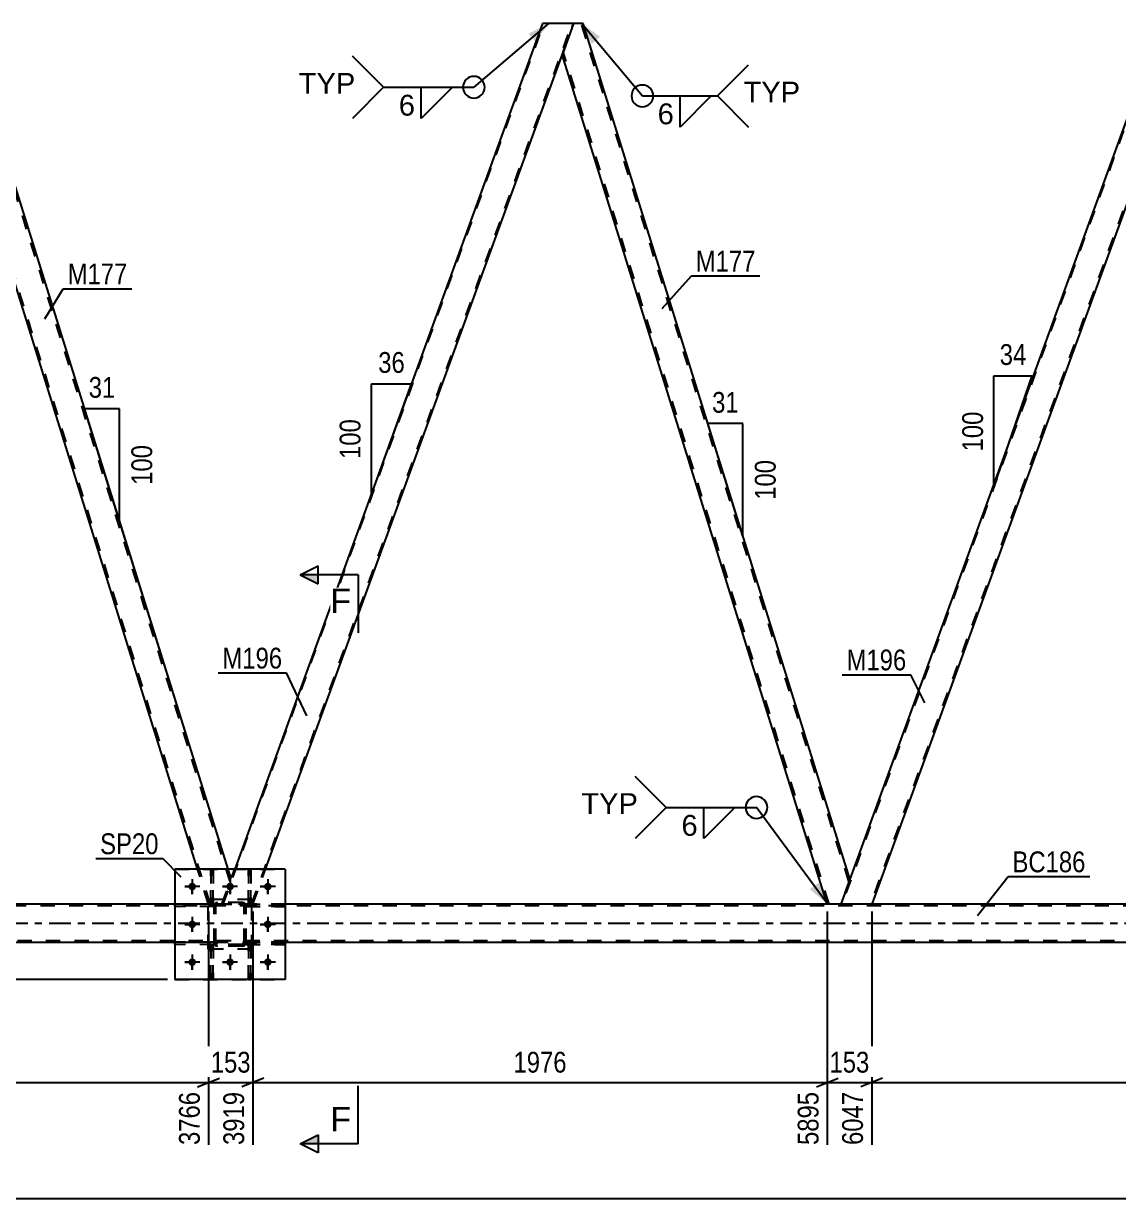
# Model space of a CAD drawing. Header units: millimetres. Extents: x 0 to 841, y 0 to 594.
# Drawn here: x 145 to 295.7, y 303.7 to 465.4 of the extents above; entities that cross this region are included whole.
import ezdxf

# ---------------------------------------------------------------- set-up
doc = ezdxf.new("R2010")
doc.units = ezdxf.units.MM
doc.linetypes.add('DXK_LINE_DOT2', pattern=[3.9198, 1.9599, -1.9599])
doc.linetypes.add('DXK_LINE_DOT3', pattern=[5.9187, 2.979, -0.9799, 0.9799, -0.9799])
doc.styles.add('Arial', font='ARIAL.TTF', dxfattribs={"height": 0.2})
doc.styles.add('Arial Narrow', font='ARIALN.TTF', dxfattribs={"height": 0.2})

# ---------------------------------------------------------------- blocks, each defined once
blk = doc.blocks.new('Part-318884897-3847 - 3819')
at = {"color": 7, "linetype": 'DXK_LINE_DOT2'}
for p, q in [((171.11, 338.64), (170.79, 338.64)), ((170.79, 338.64), (170.8, 333.8)), ((170.79, 338.04), (171.11, 338.04)), ((171.12, 333.8), (171.11, 338.64)), ((170.8, 333.8), (171.12, 333.8))]:
    blk.add_line(p, q, dxfattribs=at)
blk = doc.blocks.new('Part-318884897-3915 - 3819')
at = {"color": 7, "linetype": 'DXK_LINE_DOT2'}
for p, q in [((170.8, 344.16), (170.8, 349)), ((170.8, 349), (171.12, 349)), ((171.12, 349), (171.12, 344.16)), ((170.8, 344.76), (171.12, 344.76)), ((171.12, 344.16), (170.8, 344.16))]:
    blk.add_line(p, q, dxfattribs=at)
blk = doc.blocks.new('Part-318884897-3918 - 3819')
at = {"color": 7, "linetype": 'DXK_LINE_DOT2'}
for p, q in [((175.99, 333.8), (175.99, 338.64)), ((175.99, 338.64), (176.31, 338.64)), ((175.99, 338.04), (176.31, 338.04)), ((176.31, 338.64), (176.31, 333.8)), ((176.31, 333.8), (175.99, 333.8))]:
    blk.add_line(p, q, dxfattribs=at)
blk = doc.blocks.new('Part-318884897-3924 - 3819')
at = {"color": 7, "linetype": 'DXK_LINE_DOT2'}
for p, q in [((181.04, 338.96), (175.64, 338.96)), ((175.64, 338.96), (175.64, 338.64)), ((175.64, 338.64), (181.04, 338.64)), ((176.24, 338.64), (176.24, 338.96)), ((181.04, 338.64), (181.04, 338.96))]:
    blk.add_line(p, q, dxfattribs=at)
blk = doc.blocks.new('Part-318884897-3860 - 3819')
at = {"color": 2, "linetype": 'Continuous'}
for p, q in [((135.57, 465.4), (134.04, 461.2)), ((135.57, 465.4), (136.89, 465.4)), ((173.17, 349), (136.89, 465.4)), ((168.98, 349), (134.02, 461.15))]:
    blk.add_line(p, q, dxfattribs=at)
at = {"color": 7, "linetype": 'DXK_LINE_DOT2'}
for p, q in [((173.45, 347.28), (136.63, 465.4)), ((134.04, 461.2), (134.02, 461.15)), ((170.73, 344.18), (134.16, 461.52)), ((170.48, 344.18), (168.98, 349)), ((173.59, 347.65), (173.17, 349)), ((172.32, 344.18), (173.59, 347.65)), ((170.48, 344.18), (172.32, 344.18))]:
    blk.add_line(p, q, dxfattribs=at)
blk = doc.blocks.new('Part-318884897-3929 - 3819')
at = {"color": 7, "linetype": 'DXK_LINE_DOT2'}
for p, q in [((176.44, 344.8), (170.44, 344.8)), ((170.44, 338), (170.44, 344.8)), ((176.44, 338), (176.44, 344.8)), ((176.44, 338), (170.44, 338))]:
    blk.add_line(p, q, dxfattribs=at)
blk = doc.blocks.new('Part-318884897-3940 - 3819')
at = {"color": 7, "linetype": 'DXK_LINE_DOT2'}
for p, q in [((171.24, 338.96), (165.84, 338.96)), ((165.84, 338.96), (165.84, 338.64)), ((171.24, 338.64), (165.84, 338.64)), ((170.64, 338.64), (170.64, 338.96)), ((171.24, 338.64), (171.24, 338.96))]:
    blk.add_line(p, q, dxfattribs=at)
blk = doc.blocks.new('Part-318884897-3876 - 3819')
at = {"color": 7, "linetype": 'DXK_LINE_DOT2'}
for p, q in [((301.75, 465.4), (257.63, 344.18)), ((305.67, 465.4), (261.55, 344.18)), ((305.84, 465.4), (304.31, 461.2)), ((258.7, 347.6), (257.46, 344.18)), ((261.72, 344.18), (257.46, 344.18))]:
    blk.add_line(p, q, dxfattribs=at)
at = {"color": 2, "linetype": 'Continuous'}
for p, q in [((301.58, 465.4), (258.7, 347.6)), ((305.84, 465.4), (301.58, 465.4)), ((304.31, 461.2), (261.72, 344.18))]:
    blk.add_line(p, q, dxfattribs=at)
blk = doc.blocks.new('Part-318884897-3952 - 3819')
at = {"color": 7, "linetype": 'DXK_LINE_DOT2'}
for p, q in [((175.99, 349), (175.99, 344.16)), ((176.31, 349), (175.99, 349)), ((176.31, 344.16), (176.31, 349)), ((175.99, 344.76), (176.31, 344.76)), ((175.99, 344.16), (176.31, 344.16))]:
    blk.add_line(p, q, dxfattribs=at)
blk = doc.blocks.new('Part-318884897-3898 - 3819')
at = {"color": 7, "linetype": 'DXK_LINE_DOT2'}
for p, q in [((176.31, 338.64), (175.99, 338.64)), ((175.99, 338.64), (175.99, 333.8)), ((175.99, 338.04), (176.31, 338.04)), ((176.31, 333.8), (176.31, 338.64)), ((175.99, 333.8), (176.31, 333.8))]:
    blk.add_line(p, q, dxfattribs=at)
blk = doc.blocks.new('Part-318884897-3912 - 3819')
at = {"color": 2, "linetype": 'Continuous'}
for p, q in [((165.84, 344.18), (65.68, 344.18)), ((336.11, 344.18), (181.04, 344.18)), ((165.84, 338.9), (65.68, 338.9)), ((336.11, 338.9), (181.04, 338.9))]:
    blk.add_line(p, q, dxfattribs=at)
at = {"color": 7, "linetype": 'DXK_LINE_DOT2'}
for p, q in [((741.22, 343.94), (65.68, 343.94)), ((181.04, 344.18), (165.84, 344.18)), ((741.97, 339.14), (65.68, 339.14)), ((181.04, 338.9), (165.84, 338.9))]:
    blk.add_line(p, q, dxfattribs=at)
at = {"color": 7, "linetype": 'DXK_LINE_DOT3'}
blk.add_line((65.68, 341.54), (741.6, 341.54), dxfattribs=at)
blk = doc.blocks.new('Part-318884897-3921 - 3819')
at = {"color": 7, "linetype": 'DXK_LINE_DOT2'}
for p, q in [((170.8, 333.8), (170.79, 338.64)), ((170.79, 338.64), (171.11, 338.64)), ((170.79, 338.04), (171.11, 338.04)), ((171.11, 338.64), (171.12, 333.8)), ((171.12, 333.8), (170.8, 333.8))]:
    blk.add_line(p, q, dxfattribs=at)
blk = doc.blocks.new('Part-318884897-3927 - 3819')
at = {"color": 7, "linetype": 'DXK_LINE_DOT2'}
for p, q in [((171.24, 344.16), (165.84, 344.16)), ((165.84, 344.16), (165.84, 343.84)), ((171.24, 343.84), (165.84, 343.84)), ((170.64, 343.84), (170.64, 344.16)), ((171.24, 343.84), (171.24, 344.16))]:
    blk.add_line(p, q, dxfattribs=at)
blk = doc.blocks.new('Part-318884897-3930 - 3819')
at = {"color": 7, "linetype": 'DXK_LINE_DOT2'}
for p, q in [((171.24, 343.92), (171.28, 344.11)), ((171.28, 344.11), (171.24, 343.92)), ((171.24, 338.88), (171.24, 343.92)), ((171.48, 343.92), (171.5, 344.02)), ((171.48, 338.88), (171.48, 343.92)), ((171.5, 344.02), (171.55, 344.09)), ((171.54, 344.37), (171.72, 344.4)), ((171.72, 344.4), (171.54, 344.37)), ((171.55, 344.09), (171.63, 344.15)), ((171.63, 344.15), (171.72, 344.16)), ((175.16, 344.4), (171.72, 344.4)), ((171.72, 344.16), (175.16, 344.16)), ((175.16, 344.4), (175.34, 344.37)), ((175.34, 344.37), (175.16, 344.4)), ((175.16, 344.16), (175.25, 344.15)), ((175.25, 344.15), (175.33, 344.09)), ((175.33, 344.09), (175.38, 344.02)), ((175.38, 344.02), (175.4, 343.92)), ((175.4, 338.88), (175.4, 343.92)), ((175.6, 344.11), (175.64, 343.92)), ((175.64, 343.92), (175.6, 344.11)), ((175.64, 338.88), (175.64, 343.92)), ((171.28, 338.7), (171.24, 338.88)), ((171.24, 338.88), (171.28, 338.7)), ((171.5, 338.79), (171.48, 338.88)), ((171.55, 338.71), (171.5, 338.79)), ((171.72, 338.4), (171.54, 338.44)), ((171.54, 338.44), (171.72, 338.4)), ((171.63, 338.66), (171.55, 338.71)), ((171.72, 338.64), (171.63, 338.66)), ((175.16, 338.64), (171.72, 338.64)), ((175.16, 338.4), (171.72, 338.4)), ((175.25, 338.66), (175.16, 338.64)), ((175.34, 338.44), (175.16, 338.4)), ((175.16, 338.4), (175.34, 338.44)), ((175.33, 338.71), (175.25, 338.66)), ((175.38, 338.79), (175.33, 338.71)), ((175.4, 338.88), (175.38, 338.79)), ((175.64, 338.88), (175.6, 338.7)), ((175.6, 338.7), (175.64, 338.88))]:
    blk.add_line(p, q, dxfattribs=at)
at = {"color": 7, "linetype": 'DXK_LINE_DOT3'}
blk.add_line((173.44, 341.4), (173.44, 341.4), dxfattribs=at)
at = {"color": 7, "linetype": 'DXK_LINE_DOT2'}
for centre, start, end in [((171.72, 343.92), 112.5, 157.5), ((171.72, 343.92), 112.5, 157.5), ((175.16, 343.92), 22.5, 67.5), ((175.16, 343.92), 22.5, 67.5), ((171.72, 338.88), 202.5, 247.5), ((171.72, 338.88), 202.5, 247.5), ((175.16, 338.88), 292.5, 337.5), ((175.16, 338.88), 292.5, 337.5)]:
    blk.add_arc(centre, 0.48, start, end, dxfattribs=at)
blk = doc.blocks.new('Part-318884897-3953 - 3819')
at = {"color": 7, "linetype": 'DXK_LINE_DOT2'}
for p, q in [((170.8, 349), (170.8, 344.16)), ((171.12, 349), (170.8, 349)), ((171.12, 344.16), (171.12, 349)), ((170.8, 344.76), (171.12, 344.76)), ((170.8, 344.16), (171.12, 344.16))]:
    blk.add_line(p, q, dxfattribs=at)
blk = doc.blocks.new('Part-318884897-3955 - 3819')
at = {"color": 7, "linetype": 'DXK_LINE_DOT2'}
for p, q in [((171.24, 343.92), (171.28, 344.11)), ((171.28, 344.11), (171.24, 343.92)), ((171.24, 338.88), (171.24, 343.92)), ((171.48, 343.92), (171.5, 344.02)), ((171.48, 338.88), (171.48, 343.92)), ((171.5, 344.02), (171.55, 344.09)), ((171.54, 344.37), (171.72, 344.4)), ((171.72, 344.4), (171.54, 344.37)), ((171.55, 344.09), (171.63, 344.15)), ((171.63, 344.15), (171.72, 344.16)), ((175.16, 344.4), (171.72, 344.4)), ((171.72, 344.16), (175.16, 344.16)), ((175.16, 344.4), (175.34, 344.37)), ((175.34, 344.37), (175.16, 344.4)), ((175.16, 344.16), (175.25, 344.15)), ((175.25, 344.15), (175.33, 344.09)), ((175.33, 344.09), (175.38, 344.02)), ((175.38, 344.02), (175.4, 343.92)), ((175.4, 338.88), (175.4, 343.92)), ((175.6, 344.11), (175.64, 343.92)), ((175.64, 343.92), (175.6, 344.11)), ((175.64, 338.88), (175.64, 343.92)), ((171.28, 338.7), (171.24, 338.88)), ((171.24, 338.88), (171.28, 338.7)), ((171.5, 338.79), (171.48, 338.88)), ((171.55, 338.71), (171.5, 338.79)), ((171.72, 338.4), (171.54, 338.44)), ((171.54, 338.44), (171.72, 338.4)), ((171.63, 338.66), (171.55, 338.71)), ((171.72, 338.64), (171.63, 338.66)), ((175.16, 338.64), (171.72, 338.64)), ((175.16, 338.4), (171.72, 338.4)), ((175.25, 338.66), (175.16, 338.64)), ((175.34, 338.44), (175.16, 338.4)), ((175.16, 338.4), (175.34, 338.44)), ((175.33, 338.71), (175.25, 338.66)), ((175.38, 338.79), (175.33, 338.71)), ((175.4, 338.88), (175.38, 338.79)), ((175.64, 338.88), (175.6, 338.7)), ((175.6, 338.7), (175.64, 338.88))]:
    blk.add_line(p, q, dxfattribs=at)
at = {"color": 7, "linetype": 'DXK_LINE_DOT3'}
blk.add_line((173.44, 341.4), (173.44, 341.4), dxfattribs=at)
at = {"color": 7, "linetype": 'DXK_LINE_DOT2'}
for centre, start, end in [((171.72, 343.92), 112.5, 157.5), ((171.72, 343.92), 112.5, 157.5), ((175.16, 343.92), 22.5, 67.5), ((175.16, 343.92), 22.5, 67.5), ((171.72, 338.88), 202.5, 247.5), ((171.72, 338.88), 202.5, 247.5), ((175.16, 338.88), 292.5, 337.5), ((175.16, 338.88), 292.5, 337.5)]:
    blk.add_arc(centre, 0.48, start, end, dxfattribs=at)
blk = doc.blocks.new('Part-318884897-3956 - 3819')
at = {"color": 7, "linetype": 'DXK_LINE_DOT2'}
for p, q in [((176.44, 344.8), (170.44, 344.8)), ((170.44, 338), (170.44, 344.8)), ((176.44, 338), (176.44, 344.8)), ((176.44, 338), (170.44, 338))]:
    blk.add_line(p, q, dxfattribs=at)
blk = doc.blocks.new('Part-318884897-3957 - 3819')
at = {"color": 7, "linetype": 'DXK_LINE_DOT2'}
for p, q in [((175.64, 343.84), (175.64, 344.16)), ((175.64, 344.16), (181.04, 344.16)), ((181.04, 343.84), (175.64, 343.84)), ((176.24, 343.84), (176.24, 344.16)), ((181.04, 344.16), (181.04, 343.84))]:
    blk.add_line(p, q, dxfattribs=at)
blk = doc.blocks.new('Part-318884897-3960 - 3819')
at = {"color": 7, "linetype": 'DXK_LINE_DOT2'}
for p, q in [((171.24, 338.96), (165.84, 338.96)), ((165.84, 338.64), (165.84, 338.96)), ((171.24, 338.64), (165.84, 338.64)), ((170.64, 338.64), (170.64, 338.96)), ((171.24, 338.96), (171.24, 338.64))]:
    blk.add_line(p, q, dxfattribs=at)
blk = doc.blocks.new('Part-318884897-3965 - 3819')
at = {"color": 7, "linetype": 'DXK_LINE_DOT2'}
for p, q in [((181.04, 344.16), (175.64, 344.16)), ((175.64, 344.16), (175.64, 343.84)), ((175.64, 343.84), (181.04, 343.84)), ((176.24, 343.84), (176.24, 344.16)), ((181.04, 343.84), (181.04, 344.16))]:
    blk.add_line(p, q, dxfattribs=at)
blk = doc.blocks.new('Part-318884897-3979 - 3819')
at = {"color": 2, "linetype": 'Continuous'}
for p, q in [((181.04, 349), (165.84, 349)), ((165.84, 349), (165.84, 333.8)), ((181.04, 349), (181.04, 333.8)), ((181.04, 333.8), (165.84, 333.8))]:
    blk.add_line(p, q, dxfattribs=at)
blk = doc.blocks.new('Part-318884897-3982 - 3819')
at = {"color": 7, "linetype": 'DXK_LINE_DOT2'}
for p, q in [((175.99, 344.16), (175.99, 349)), ((175.99, 349), (176.31, 349)), ((176.31, 349), (176.31, 344.16)), ((175.99, 344.76), (176.31, 344.76)), ((176.31, 344.16), (175.99, 344.16))]:
    blk.add_line(p, q, dxfattribs=at)
blk = doc.blocks.new('Part-318884897-3987 - 3819')
at = {"color": 7, "linetype": 'DXK_LINE_DOT2'}
for p, q in [((172.5, 344.18), (216.62, 465.4)), ((176.41, 344.18), (220.53, 465.4)), ((219.17, 461.2), (220.7, 465.4)), ((172.32, 344.18), (174.08, 349)), ((176.58, 344.18), (178.34, 349)), ((176.58, 344.18), (172.32, 344.18))]:
    blk.add_line(p, q, dxfattribs=at)
at = {"color": 2, "linetype": 'Continuous'}
for p, q in [((216.45, 465.4), (174.08, 349)), ((220.7, 465.4), (216.45, 465.4)), ((178.34, 349), (219.17, 461.2))]:
    blk.add_line(p, q, dxfattribs=at)
blk = doc.blocks.new('Part-318884897-3991 - 3819')
at = {"color": 7, "linetype": 'DXK_LINE_DOT2'}
for p, q in [((165.84, 349), (181.04, 349)), ((165.84, 349), (165.84, 333.8)), ((181.04, 349), (181.04, 333.8)), ((165.84, 333.8), (181.04, 333.8))]:
    blk.add_line(p, q, dxfattribs=at)
blk = doc.blocks.new('Part-318884897-4001 - 3819')
at = {"color": 2, "linetype": 'Continuous'}
for p, q in [((220.7, 465.4), (219.17, 461.2)), ((222.02, 465.4), (220.7, 465.4)), ((258.72, 347.65), (222.02, 465.4)), ((255.61, 344.18), (219.15, 461.15)), ((258.7, 347.59), (257.46, 344.18)), ((258.7, 347.59), (258.7, 347.6))]:
    blk.add_line(p, q, dxfattribs=at)
at = {"color": 7, "linetype": 'DXK_LINE_DOT2'}
for p, q in [((258.59, 347.28), (221.77, 465.4)), ((219.17, 461.2), (219.15, 461.15)), ((255.87, 344.18), (219.29, 461.52)), ((258.7, 347.6), (258.72, 347.65)), ((257.46, 344.18), (255.61, 344.18))]:
    blk.add_line(p, q, dxfattribs=at)
blk = doc.blocks.new('Bolt-318884897-4011 - 3819')
at = {"linetype": 'Continuous'}
for points in [[(168.76, 346.6, -1), (167.72, 346.6, -1)], [(173.96, 346.6, -1), (172.92, 346.6, -1)], [(179.16, 346.6, -1), (178.12, 346.6, -1)], [(168.76, 341.4, -1), (167.72, 341.4, -1)], [(179.16, 341.4, -1), (178.12, 341.4, -1)], [(168.76, 336.2, -1), (167.72, 336.2, -1)], [(173.96, 336.2, -1), (172.92, 336.2, -1)], [(179.16, 336.2, -1), (178.12, 336.2, -1)]]:
    blk.add_hatch(color=1, dxfattribs=at).paths.add_polyline_path(points)
at = {"color": 1, "linetype": 'Continuous'}
for p, q in [((169.28, 346.6), (167.2, 346.6)), ((168.24, 347.64), (168.24, 345.56)), ((174.48, 346.6), (172.4, 346.6)), ((173.44, 347.64), (173.44, 345.56)), ((179.68, 346.6), (177.6, 346.6)), ((178.64, 347.64), (178.64, 345.56)), ((169.28, 341.4), (167.2, 341.4)), ((168.24, 342.44), (168.24, 340.36)), ((179.68, 341.4), (177.6, 341.4)), ((178.64, 342.44), (178.64, 340.36)), ((168.24, 337.24), (168.24, 335.16)), ((173.44, 337.24), (173.44, 335.16)), ((178.64, 337.24), (178.64, 335.16)), ((169.28, 336.2), (167.2, 336.2)), ((174.48, 336.2), (172.4, 336.2)), ((179.68, 336.2), (177.6, 336.2))]:
    blk.add_line(p, q, dxfattribs=at)
blk = doc.blocks.new('Bolt-318884897-4012 - 3819')
at = {"color": 1, "linetype": 'Continuous'}
for p, q in [((167.2, 346.6), (167.89, 346.6)), ((168.24, 347.64), (168.24, 346.95)), ((168.24, 345.56), (168.24, 346.26)), ((169.28, 346.6), (168.59, 346.6)), ((172.4, 346.6), (173.09, 346.6)), ((173.44, 347.64), (173.44, 346.95)), ((173.44, 345.56), (173.44, 346.26)), ((174.48, 346.6), (173.79, 346.6)), ((177.6, 346.6), (178.29, 346.6)), ((178.64, 347.64), (178.64, 346.95)), ((178.64, 345.56), (178.64, 346.26)), ((179.68, 346.6), (178.99, 346.6)), ((167.2, 341.4), (167.89, 341.4)), ((168.24, 342.44), (168.24, 341.75)), ((169.28, 341.4), (168.59, 341.4)), ((177.6, 341.4), (178.29, 341.4)), ((178.64, 342.44), (178.64, 341.75)), ((179.68, 341.4), (178.99, 341.4)), ((168.24, 340.36), (168.24, 341.06)), ((178.64, 340.36), (178.64, 341.06)), ((168.24, 337.24), (168.24, 336.55)), ((173.44, 337.24), (173.44, 336.55)), ((178.64, 337.24), (178.64, 336.55)), ((167.2, 336.2), (167.89, 336.2)), ((168.24, 335.16), (168.24, 335.86)), ((169.28, 336.2), (168.59, 336.2)), ((172.4, 336.2), (173.09, 336.2)), ((173.44, 335.16), (173.44, 335.86)), ((174.48, 336.2), (173.79, 336.2)), ((177.6, 336.2), (178.29, 336.2)), ((178.64, 335.16), (178.64, 335.86)), ((179.68, 336.2), (178.99, 336.2))]:
    blk.add_line(p, q, dxfattribs=at)
blk = doc.blocks.new('Part-318884897-4024 - 3819')
at = {"color": 7, "linetype": 'DXK_LINE_DOT2'}
for p, q in [((175.64, 338.64), (175.64, 338.96)), ((175.64, 338.96), (181.04, 338.96)), ((181.04, 338.64), (175.64, 338.64)), ((176.24, 338.64), (176.24, 338.96)), ((181.04, 338.96), (181.04, 338.64))]:
    blk.add_line(p, q, dxfattribs=at)
blk = doc.blocks.new('Part-318884897-4025 - 3819')
at = {"color": 7, "linetype": 'DXK_LINE_DOT2'}
for p, q in [((171.24, 344.16), (165.84, 344.16)), ((165.84, 343.84), (165.84, 344.16)), ((171.24, 343.84), (165.84, 343.84)), ((170.64, 343.84), (170.64, 344.16)), ((171.24, 344.16), (171.24, 343.84))]:
    blk.add_line(p, q, dxfattribs=at)
blk = doc.blocks.new('StraightDimension-318884897-4890 - 3819')
at = {"color": 7, "linetype": 'Continuous'}
for p, q in [((87.19, 343.18), (87.19, 311.03)), ((170.48, 343.18), (170.48, 311.03)), ((88.69, 320.24), (85.69, 319.04)), ((87.19, 319.64), (170.48, 319.64)), ((168.98, 319.04), (171.98, 320.24))]:
    blk.add_line(p, q, dxfattribs=at)
at = {"color": 0}
blk.add_wipeout([(133.09, 320.39), (133.09, 324.59), (124.58, 324.59), (124.58, 320.39)], dxfattribs=at)
at = {"color": 0, "linetype": 'Continuous'}
blk.add_wipeout([(169.88, 318.94), (165.68, 318.94), (165.68, 310.43), (169.88, 310.43)], dxfattribs=at)
at = {"color": 3, "style": 'Arial Narrow'}
blk.add_text('2082', height=2.863, dxfattribs=at).set_placement((125.18, 320.99))
at = {"color": 3, "linetype": 'Continuous', "style": 'Arial Narrow'}
blk.add_text('3766', height=2.863, rotation=90.0002, dxfattribs=at).set_placement((169.28, 311.03))
blk = doc.blocks.new('AngleDimension-318884897-5290 - 3819')
at = {"color": 7, "linetype": 'Continuous'}
for p, q in [((192.89, 415.81), (198.43, 415.81)), ((192.89, 400.59), (198.43, 415.81)), ((192.89, 400.59), (192.89, 415.81)), ((193.16, 401.33), (192.89, 400.59))]:
    blk.add_line(p, q, dxfattribs=at)
at = {"color": 0}
for points in [[(198.09, 416.71), (198.09, 420.91), (193.23, 420.91), (193.23, 416.71)], [(191.99, 411.54), (187.79, 411.54), (187.79, 404.86), (191.99, 404.86)]]:
    blk.add_wipeout(points, dxfattribs=at)
at = {"color": 3, "style": 'Arial Narrow'}
blk.add_text('36', height=2.863, dxfattribs=at).set_placement((193.83, 417.31))
blk.add_text('100', height=2.863, rotation=90.0002, dxfattribs=at).set_placement((191.39, 405.46))
blk = doc.blocks.new('StraightDimension-318884897-4852 - 3819')
at = {"color": 7, "linetype": 'Continuous'}
for p, q in [((261.72, 343.18), (261.72, 311.03)), ((340.75, 343.18), (340.75, 311.03)), ((263.22, 320.24), (260.22, 319.04)), ((261.72, 319.64), (340.75, 319.64)), ((339.25, 319.04), (342.25, 320.24))]:
    blk.add_line(p, q, dxfattribs=at)
at = {"color": 0}
blk.add_wipeout([(305.49, 320.39), (305.49, 324.59), (296.98, 324.59), (296.98, 320.39)], dxfattribs=at)
at = {"color": 0, "linetype": 'Continuous'}
blk.add_wipeout([(340.15, 318.94), (335.95, 318.94), (335.95, 310.43), (340.15, 310.43)], dxfattribs=at)
at = {"color": 3, "style": 'Arial Narrow'}
blk.add_text('1976', height=2.863, dxfattribs=at).set_placement((297.58, 320.99))
at = {"color": 3, "linetype": 'Continuous', "style": 'Arial Narrow'}
blk.add_text('8023', height=2.863, rotation=90.0002, dxfattribs=at).set_placement((339.55, 311.03))
blk = doc.blocks.new('AngleDimension-318884897-4317 - 3819')
at = {"color": 7, "linetype": 'Continuous'}
for p, q in [((278.54, 416.9), (283.81, 416.9)), ((278.54, 401.58), (283.81, 416.9)), ((278.54, 401.58), (278.54, 416.9)), ((279.13, 403.31), (283.81, 416.9))]:
    blk.add_line(p, q, dxfattribs=at)
at = {"color": 0}
for points in [[(283.6, 417.8), (283.6, 422), (278.74, 422), (278.74, 417.8)], [(277.64, 412.58), (273.44, 412.58), (273.44, 405.9), (277.64, 405.9)]]:
    blk.add_wipeout(points, dxfattribs=at)
at = {"color": 3, "style": 'Arial Narrow'}
blk.add_text('34', height=2.863, dxfattribs=at).set_placement((279.34, 418.4))
blk.add_text('100', height=2.863, rotation=90.0002, dxfattribs=at).set_placement((277.04, 406.5))
blk = doc.blocks.new('AngleDimension-318884897-4319 - 3819')
at = {"color": 7, "linetype": 'Continuous'}
for p, q in [((242.01, 401.27), (239.19, 410.32)), ((244.01, 410.32), (239.19, 410.32)), ((244.01, 394.85), (239.19, 410.32)), ((244.01, 394.85), (244.01, 410.32))]:
    blk.add_line(p, q, dxfattribs=at)
at = {"color": 0}
for points in [[(244.03, 411.22), (244.03, 415.42), (239.17, 415.42), (239.17, 411.22)], [(249.11, 405.92), (244.91, 405.92), (244.91, 399.24), (249.11, 399.24)]]:
    blk.add_wipeout(points, dxfattribs=at)
at = {"color": 3, "style": 'Arial Narrow'}
blk.add_text('31', height=2.863, dxfattribs=at).set_placement((239.77, 411.82))
blk.add_text('100', height=2.863, rotation=90.0002, dxfattribs=at).set_placement((248.51, 399.84))
blk = doc.blocks.new('AngleDimension-318884897-4636 - 3819')
at = {"color": 7, "linetype": 'Continuous'}
for p, q in [((158.23, 412.38), (153.41, 412.38)), ((158.23, 396.91), (153.41, 412.38)), ((158.23, 396.91), (158.23, 412.38)), ((168.81, 362.98), (158.23, 396.91))]:
    blk.add_line(p, q, dxfattribs=at)
at = {"color": 0}
for points in [[(158.25, 413.28), (158.25, 417.48), (153.4, 417.48), (153.4, 413.28)], [(163.33, 407.99), (159.13, 407.99), (159.13, 401.3), (163.33, 401.3)]]:
    blk.add_wipeout(points, dxfattribs=at)
at = {"color": 3, "style": 'Arial Narrow'}
blk.add_text('31', height=2.863, dxfattribs=at).set_placement((154, 413.88))
blk.add_text('100', height=2.863, rotation=90.0002, dxfattribs=at).set_placement((162.73, 401.9))
blk = doc.blocks.new('StraightDimension-318884897-4647 - 3819')
at = {"color": 7, "linetype": 'Continuous'}
blk.add_line((54.82, 303.66), (794.37, 303.66), dxfattribs=at)
blk = doc.blocks.new('StraightDimension-318884897-4871 - 3819')
at = {"color": 7, "linetype": 'Continuous'}
for p, q in [((255.61, 343.18), (255.61, 311.03)), ((261.72, 343.18), (261.72, 311.03)), ((254.11, 319.04), (257.11, 320.24)), ((255.61, 319.64), (261.72, 319.64)), ((263.22, 320.24), (260.22, 319.04))]:
    blk.add_line(p, q, dxfattribs=at)
at = {"color": 0}
blk.add_wipeout([(262.01, 320.39), (262.01, 324.59), (255.32, 324.59), (255.32, 320.39)], dxfattribs=at)
at = {"color": 0, "linetype": 'Continuous'}
blk.add_wipeout([(261.12, 318.94), (256.92, 318.94), (256.92, 310.43), (261.12, 310.43)], dxfattribs=at)
at = {"color": 3, "style": 'Arial Narrow'}
blk.add_text('153', height=2.863, dxfattribs=at).set_placement((255.92, 320.99))
at = {"color": 3, "linetype": 'Continuous', "style": 'Arial Narrow'}
blk.add_text('6047', height=2.863, rotation=90.0002, dxfattribs=at).set_placement((260.52, 311.03))
blk = doc.blocks.new('StraightDimension-318884897-4907 - 3819')
at = {"color": 7, "linetype": 'Continuous'}
for p, q in [((170.48, 343.18), (170.48, 311.03)), ((176.58, 343.18), (176.58, 311.03)), ((168.98, 319.04), (171.98, 320.24)), ((170.48, 319.64), (176.58, 319.64)), ((178.08, 320.24), (175.08, 319.04))]:
    blk.add_line(p, q, dxfattribs=at)
at = {"color": 0}
blk.add_wipeout([(176.87, 320.39), (176.87, 324.59), (170.19, 324.59), (170.19, 320.39)], dxfattribs=at)
at = {"color": 0, "linetype": 'Continuous'}
blk.add_wipeout([(175.98, 318.94), (171.78, 318.94), (171.78, 310.43), (175.98, 310.43)], dxfattribs=at)
at = {"color": 3, "style": 'Arial Narrow'}
blk.add_text('153', height=2.863, dxfattribs=at).set_placement((170.79, 320.99))
at = {"color": 3, "linetype": 'Continuous', "style": 'Arial Narrow'}
blk.add_text('3919', height=2.863, rotation=90.0002, dxfattribs=at).set_placement((175.38, 311.03))
blk = doc.blocks.new('StraightDimension-318884897-4926 - 3819')
at = {"color": 7, "linetype": 'Continuous'}
for p, q in [((176.58, 343.18), (176.58, 311.03)), ((255.61, 343.18), (255.61, 311.03)), ((178.08, 320.24), (175.08, 319.04)), ((176.58, 319.64), (255.61, 319.64)), ((254.11, 319.04), (257.11, 320.24))]:
    blk.add_line(p, q, dxfattribs=at)
at = {"color": 0}
blk.add_wipeout([(220.35, 320.39), (220.35, 324.59), (211.84, 324.59), (211.84, 320.39)], dxfattribs=at)
at = {"color": 0, "linetype": 'Continuous'}
blk.add_wipeout([(255.01, 318.94), (250.81, 318.94), (250.81, 310.43), (255.01, 310.43)], dxfattribs=at)
at = {"color": 3, "style": 'Arial Narrow'}
blk.add_text('1976', height=2.863, dxfattribs=at).set_placement((212.44, 320.99))
at = {"color": 3, "linetype": 'Continuous', "style": 'Arial Narrow'}
blk.add_text('5895', height=2.863, rotation=90.0002, dxfattribs=at).set_placement((254.41, 311.03))
blk = doc.blocks.new('StraightDimension-318884897-5070 - 3819')
at = {"color": 7, "linetype": 'Continuous'}
for p, q in [((29.13, 476.7), (27.93, 479.7)), ((78.68, 478.2), (25.68, 478.2)), ((28.53, 333.8), (28.53, 478.2)), ((27.93, 335.3), (29.13, 332.3)), ((164.84, 333.8), (25.68, 333.8))]:
    blk.add_line(p, q, dxfattribs=at)
at = {"color": 0}
blk.add_wipeout([(27.78, 410.26), (23.58, 410.26), (23.58, 401.75), (27.78, 401.75)], dxfattribs=at)
at = {"color": 3, "style": 'Arial Narrow'}
blk.add_text('3610', height=2.863, rotation=90.0002, dxfattribs=at).set_placement((27.18, 402.35))
blk = doc.blocks.new('Mark-318884897-3856 - 3819')
at = {"color": 0}
blk.add_wipeout([(159.32, 429.5), (159.32, 432.5), (151.1, 432.5), (151.1, 429.5)], dxfattribs=at)
blk.add_wipeout([(159.32, 429.5), (159.32, 432.5), (151.1, 432.5), (151.1, 429.5)], dxfattribs=at)
at = {"color": 30, "linetype": 'Continuous'}
for p, q in [((147.98, 424.77), (150.5, 428.9)), ((150.5, 428.9), (159.92, 428.9))]:
    blk.add_line(p, q, dxfattribs=at)
at = {"color": 3, "style": 'Arial Narrow'}
blk.add_text('M177', height=2.863, dxfattribs=at).set_placement((151.1, 429.5))
blk = doc.blocks.new('Mark-318884897-3872 - 3819')
at = {"color": 0}
blk.add_wipeout([(266.5, 376.36), (266.5, 379.36), (258.27, 379.36), (258.27, 376.36)], dxfattribs=at)
blk.add_wipeout([(266.5, 376.36), (266.5, 379.36), (258.27, 379.36), (258.27, 376.36)], dxfattribs=at)
at = {"color": 30, "linetype": 'Continuous'}
for p in [(257.67, 375.76), (269.05, 371.88)]:
    blk.add_line(p, (267.1, 375.76), dxfattribs=at)
at = {"color": 3, "style": 'Arial Narrow'}
blk.add_text('M196', height=2.863, dxfattribs=at).set_placement((258.27, 376.36))
blk = doc.blocks.new('Mark-318884897-3908 - 3819')
at = {"color": 0}
blk.add_wipeout([(291.15, 348.57), (291.15, 351.57), (281.1, 351.57), (281.1, 348.57)], dxfattribs=at)
blk.add_wipeout([(291.15, 348.57), (291.15, 351.57), (281.1, 351.57), (281.1, 348.57)], dxfattribs=at)
at = {"color": 30, "linetype": 'Continuous'}
for p, q in [((276.3, 342.61), (280.5, 347.97)), ((280.5, 347.97), (291.75, 347.97))]:
    blk.add_line(p, q, dxfattribs=at)
at = {"color": 3, "style": 'Arial Narrow'}
blk.add_text('BC186', height=2.863, dxfattribs=at).set_placement((281.1, 348.57))
blk = doc.blocks.new('WeldMark-318884897-5428 - 3819')
at = {"linetype": 'Continuous'}
blk.add_hatch(color=30, dxfattribs=at).paths.add_polyline_path([(223.19, 462.62), (221.84, 465.4), (224.34, 463.58)])
at = {"color": 30, "linetype": 'Continuous'}
blk.add_line((221.84, 465.4), (230.17, 455.43), dxfattribs=at)
at = {"color": 3, "linetype": 'Continuous'}
for q in [(244.78, 459.72), (244.78, 451.15)]:
    blk.add_line((240.49, 455.43), q, dxfattribs=at)
blk.add_arc((230.17, 455.43), 1.5, 90, 270, dxfattribs=at)
at = {"color": 0}
blk.add_wipeout([(234.69, 451.33), (234.69, 454.73), (232.07, 454.73), (232.07, 451.33)], dxfattribs=at)
at = {"color": 30, "linetype": 'Continuous'}
blk.add_line((230.17, 455.43), (240.49, 455.43), dxfattribs=at)
at = {"color": 3, "linetype": 'Continuous'}
for p, q in [((235.35, 455.43), (239.64, 455.43)), ((239.64, 455.43), (235.35, 451.15)), ((235.35, 451.15), (235.35, 455.43))]:
    blk.add_line(p, q, dxfattribs=at)
blk.add_arc((230.17, 455.43), 1.5, 270, 90, dxfattribs=at)
at = {"color": 3, "style": 'Arial'}
blk.add_text('6', height=2.87, dxfattribs=at).set_placement((232.27, 451.53))
at = {"color": 0, "linetype": 'Continuous'}
blk.add_wipeout([(251.87, 454.53), (251.87, 457.53), (244.09, 457.53), (244.09, 454.53)], dxfattribs=at)
blk.add_wipeout([(251.87, 454.53), (251.87, 457.53), (244.09, 457.53), (244.09, 454.53)], dxfattribs=at)
at = {"color": 3, "linetype": 'Continuous', "style": 'Arial'}
blk.add_text('TYP', height=2.865, dxfattribs=at).set_placement((244.09, 454.53))
blk = doc.blocks.new('Mark-318884897-3975 - 3819')
at = {"color": 0}
blk.add_wipeout([(163.61, 351.06), (163.61, 354.06), (155.57, 354.06), (155.57, 351.06)], dxfattribs=at)
blk.add_wipeout([(163.61, 351.06), (163.61, 354.06), (155.57, 354.06), (155.57, 351.06)], dxfattribs=at)
at = {"color": 30, "linetype": 'Continuous'}
for p in [(154.97, 350.46), (166.72, 347.88)]:
    blk.add_line(p, (164.21, 350.46), dxfattribs=at)
at = {"color": 3, "style": 'Arial Narrow'}
blk.add_text('SP20', height=2.863, dxfattribs=at).set_placement((155.57, 351.06))
blk = doc.blocks.new('Mark-318884897-3983 - 3819')
at = {"color": 0}
blk.add_wipeout([(180.62, 376.61), (180.62, 379.61), (172.4, 379.61), (172.4, 376.61)], dxfattribs=at)
blk.add_wipeout([(180.62, 376.61), (180.62, 379.61), (172.4, 379.61), (172.4, 376.61)], dxfattribs=at)
at = {"color": 30, "linetype": 'Continuous'}
for p in [(171.8, 376.01), (183.99, 370.09)]:
    blk.add_line(p, (181.22, 376.01), dxfattribs=at)
at = {"color": 3, "style": 'Arial Narrow'}
blk.add_text('M196', height=2.863, dxfattribs=at).set_placement((172.4, 376.61))
blk = doc.blocks.new('Mark-318884897-3997 - 3819')
at = {"color": 0}
blk.add_wipeout([(245.74, 431.26), (245.74, 434.26), (237.52, 434.26), (237.52, 431.26)], dxfattribs=at)
blk.add_wipeout([(245.74, 431.26), (245.74, 434.26), (237.52, 434.26), (237.52, 431.26)], dxfattribs=at)
at = {"color": 30, "linetype": 'Continuous'}
for p, q in [((232.88, 426.18), (236.92, 430.66)), ((236.92, 430.66), (246.34, 430.66))]:
    blk.add_line(p, q, dxfattribs=at)
at = {"color": 3, "style": 'Arial Narrow'}
blk.add_text('M177', height=2.863, dxfattribs=at).set_placement((237.52, 431.26))
blk = doc.blocks.new('WeldMark-318884897-5442 - 3819')
at = {"linetype": 'Continuous'}
blk.add_hatch(color=30, dxfattribs=at).paths.add_polyline_path([(214.5, 464.02), (217.27, 465.4), (215.48, 462.88)])
at = {"color": 30, "linetype": 'Continuous'}
blk.add_line((217.27, 465.4), (206.99, 456.62), dxfattribs=at)
at = {"color": 3, "linetype": 'Continuous'}
for q in [(190.28, 460.9), (190.28, 452.33)]:
    blk.add_line((194.56, 456.62), q, dxfattribs=at)
for start, end in [(90, 270), (270, 90)]:
    blk.add_arc((206.99, 456.62), 1.5, start, end, dxfattribs=at)
at = {"color": 0}
blk.add_wipeout([(199.09, 452.52), (199.09, 455.92), (196.46, 455.92), (196.46, 452.52)], dxfattribs=at)
at = {"color": 30, "linetype": 'Continuous'}
blk.add_line((194.56, 456.62), (206.99, 456.62), dxfattribs=at)
at = {"color": 3, "linetype": 'Continuous'}
for p, q in [((199.74, 456.62), (204.03, 456.62)), ((204.03, 456.62), (199.74, 452.33)), ((199.74, 452.33), (199.74, 456.62))]:
    blk.add_line(p, q, dxfattribs=at)
at = {"color": 3, "style": 'Arial'}
blk.add_text('6', height=2.87, dxfattribs=at).set_placement((196.66, 452.72))
at = {"color": 0, "linetype": 'Continuous'}
blk.add_wipeout([(190.66, 455.72), (190.66, 458.72), (182.89, 458.72), (182.89, 455.72)], dxfattribs=at)
blk.add_wipeout([(190.66, 455.72), (190.66, 458.72), (182.89, 458.72), (182.89, 455.72)], dxfattribs=at)
at = {"color": 3, "linetype": 'Continuous', "style": 'Arial'}
blk.add_text('TYP', height=2.865, dxfattribs=at).set_placement((182.89, 455.72))
blk = doc.blocks.new('SectionMark-318884897-5422 - 3819')
at = {"linetype": 'Continuous'}
for points in [[(185.58, 389.51), (185.58, 388.26), (183.08, 389.51)], [(185.58, 312.43), (185.58, 311.18), (183.08, 311.18)]]:
    blk.add_hatch(color=6, dxfattribs=at).paths.add_polyline_path(points)
at = {"color": 6, "linetype": 'Continuous'}
for p, q in [((183.08, 389.51), (185.58, 390.76)), ((185.58, 388.26), (185.58, 390.76)), ((191.08, 389.51), (183.08, 389.51)), ((183.08, 389.51), (185.58, 388.26)), ((191.08, 389.51), (191.08, 381.51)), ((191.08, 311.18), (191.08, 319.18)), ((183.08, 311.18), (185.58, 312.43)), ((185.58, 312.43), (185.58, 309.93)), ((191.08, 311.18), (183.08, 311.18)), ((185.58, 309.93), (183.08, 311.18))]:
    blk.add_line(p, q, dxfattribs=at)
at = {"color": 0, "linetype": 'Continuous'}
for points in [[(190.08, 384.26), (190.08, 387.76), (187.23, 387.76), (187.23, 384.26)], [(190.08, 312.93), (190.08, 316.43), (187.23, 316.43), (187.23, 312.93)]]:
    blk.add_wipeout(points, dxfattribs=at)
at = {"color": 3, "linetype": 'Continuous', "style": 'Arial'}
for p in [(187.23, 384.26), (187.23, 312.93)]:
    blk.add_text('F', height=3.34, dxfattribs=at).set_placement(p)
blk = doc.blocks.new('WeldMark-318884897-5457 - 3819')
at = {"linetype": 'Continuous'}
blk.add_hatch(color=30, dxfattribs=at).paths.add_polyline_path([(254.42, 347.12), (255.59, 344.25), (253.21, 346.23)])
at = {"color": 3, "linetype": 'Continuous'}
for q in [(229.16, 361.77), (229.16, 353.2)]:
    blk.add_line((233.45, 357.49), q, dxfattribs=at)
at = {"color": 30, "linetype": 'Continuous'}
blk.add_line((255.59, 344.25), (245.87, 357.49), dxfattribs=at)
at = {"color": 3, "linetype": 'Continuous'}
for start, end in [(90, 270), (270, 90)]:
    blk.add_arc((245.87, 357.49), 1.5, start, end, dxfattribs=at)
at = {"color": 0}
blk.add_wipeout([(237.97, 353.39), (237.97, 356.79), (235.35, 356.79), (235.35, 353.39)], dxfattribs=at)
at = {"color": 30, "linetype": 'Continuous'}
blk.add_line((233.45, 357.49), (245.87, 357.49), dxfattribs=at)
at = {"color": 3, "linetype": 'Continuous'}
for p, q in [((238.63, 357.49), (242.91, 357.49)), ((242.91, 357.49), (238.63, 353.2)), ((238.63, 353.2), (238.63, 357.49))]:
    blk.add_line(p, q, dxfattribs=at)
at = {"color": 3, "style": 'Arial'}
blk.add_text('6', height=2.87, dxfattribs=at).set_placement((235.55, 353.59))
at = {"color": 0, "linetype": 'Continuous'}
blk.add_wipeout([(229.55, 356.59), (229.55, 359.59), (221.77, 359.59), (221.77, 356.59)], dxfattribs=at)
blk.add_wipeout([(229.55, 356.59), (229.55, 359.59), (221.77, 359.59), (221.77, 356.59)], dxfattribs=at)
at = {"color": 3, "linetype": 'Continuous', "style": 'Arial'}
blk.add_text('TYP', height=2.865, dxfattribs=at).set_placement((221.77, 356.59))

msp = doc.modelspace()

# ---------------------------------------------------------------- block references
for name in ['Part-318884897-3860 - 3819', 'Part-318884897-3987 - 3819', 'Part-318884897-4001 - 3819', 'Part-318884897-3876 - 3819', 'Part-318884897-3979 - 3819', 'Part-318884897-3991 - 3819', 'Part-318884897-3915 - 3819', 'Part-318884897-3953 - 3819', 'Part-318884897-3952 - 3819', 'Part-318884897-3982 - 3819', 'Bolt-318884897-4011 - 3819', 'Bolt-318884897-4012 - 3819', 'Part-318884897-3929 - 3819', 'Part-318884897-3956 - 3819', 'Part-318884897-3912 - 3819', 'Part-318884897-3927 - 3819', 'Part-318884897-4025 - 3819', 'Part-318884897-3930 - 3819', 'Part-318884897-3955 - 3819', 'Part-318884897-3957 - 3819', 'Part-318884897-3965 - 3819', 'Part-318884897-3940 - 3819', 'Part-318884897-3960 - 3819', 'Part-318884897-3847 - 3819', 'Part-318884897-3921 - 3819', 'Part-318884897-3924 - 3819', 'Part-318884897-4024 - 3819', 'Part-318884897-3918 - 3819', 'Part-318884897-3898 - 3819']:
    msp.add_blockref(name, (0, 0))

# ---------------------------------------------------------------- next in the draw order: block references
for name in ['AngleDimension-318884897-5290 - 3819', 'AngleDimension-318884897-4317 - 3819', 'AngleDimension-318884897-4636 - 3819', 'AngleDimension-318884897-4319 - 3819', 'StraightDimension-318884897-4890 - 3819', 'StraightDimension-318884897-4852 - 3819']:
    msp.add_blockref(name, (0, 0))

# ---------------------------------------------------------------- next in the draw order: block references
msp.add_blockref('StraightDimension-318884897-4647 - 3819', (0, 0))

# ---------------------------------------------------------------- next in the draw order: block references
for name in ['StraightDimension-318884897-5070 - 3819', 'WeldMark-318884897-5442 - 3819', 'WeldMark-318884897-5428 - 3819', 'Mark-318884897-3997 - 3819', 'Mark-318884897-3983 - 3819', 'Mark-318884897-3872 - 3819', 'WeldMark-318884897-5457 - 3819', 'Mark-318884897-3908 - 3819', 'StraightDimension-318884897-4907 - 3819', 'StraightDimension-318884897-4871 - 3819']:
    msp.add_blockref(name, (0, 0))

# ---------------------------------------------------------------- next in the draw order: block references
for name in ['Mark-318884897-3856 - 3819', 'Mark-318884897-3975 - 3819', 'StraightDimension-318884897-4926 - 3819']:
    msp.add_blockref(name, (0, 0))

# ---------------------------------------------------------------- next in the draw order: block references
msp.add_blockref('SectionMark-318884897-5422 - 3819', (0, 0))

doc.saveas('drawing.dxf')
